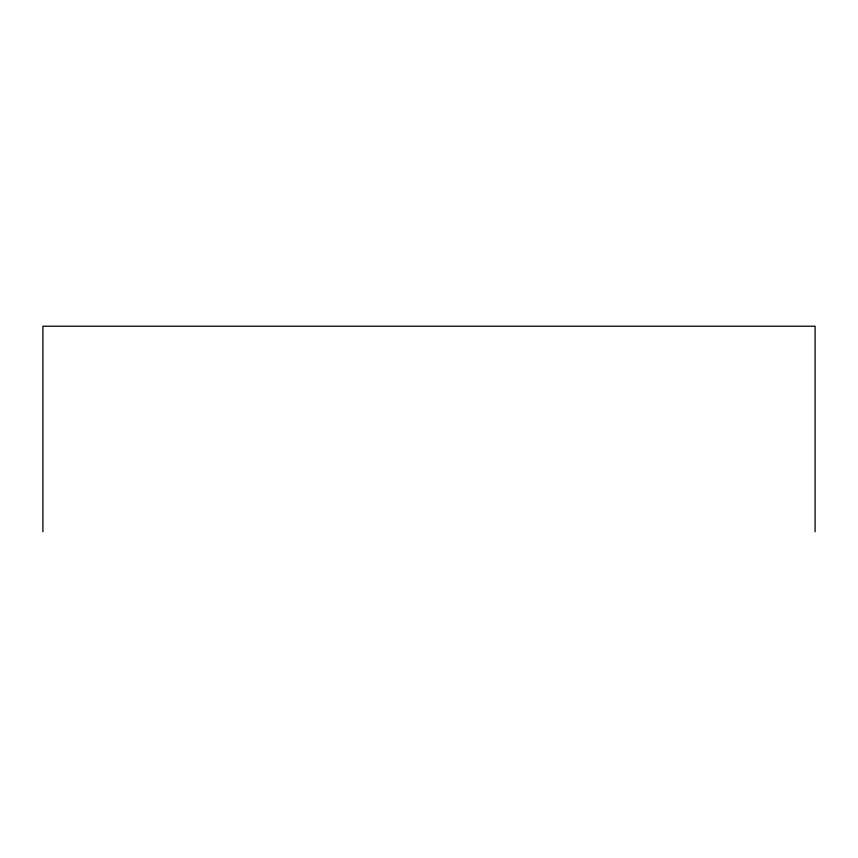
<?xml version="1.0" encoding="UTF-8"?>
<svg xmlns="http://www.w3.org/2000/svg" width="858" height="858" viewBox="0 0 858 858"><rect width="100%" height="100%" fill="white"/><g stroke="black" fill="none" stroke-linecap="round" stroke-linejoin="round"><path stroke-width="1.29" d="M815.1 531.778L815.1 326.222L42.9 326.222L42.9 531.778"/></g></svg>
